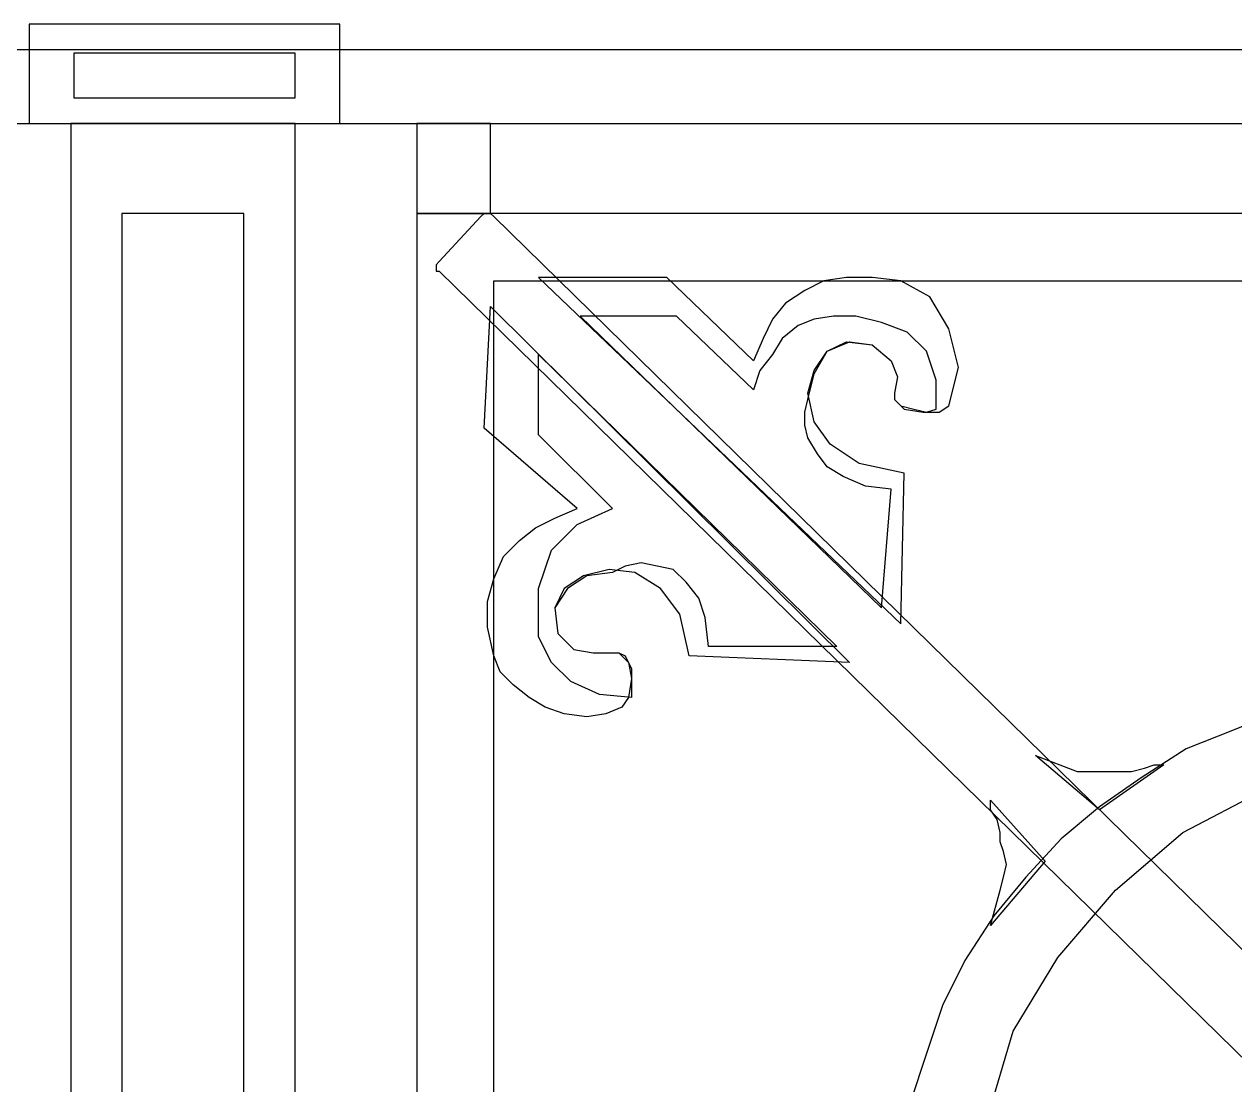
# Model space of a CAD drawing. Header units: centimetres. Extents: x -57 to 52, y -31 to 17.
# Drawn here: x -5.55 to 19.3, y -4.78 to 16.98 of the extents above; entities that cross this region are included whole.
import ezdxf

# ---------------------------------------------------------------- set-up
doc = ezdxf.new("R2010")
doc.units = ezdxf.units.CM
doc.header["$MEASUREMENT"] = 0
doc.layers.add('layer 1', color=7, linetype='Continuous')

msp = doc.modelspace()

# ---------------------------------------------------------------- linework, layer by layer
at = {"layer": 'layer 1', "color": 44}
for points, knots in [([(-5.45369, 16.97884), (-5.45369, 16.97884), (0.92854, 16.97884), (0.92854, 16.97884), (0.92854, 16.97884), (0.92854, 16.97884), (0.92854, 14.93916), (0.92854, 14.93916), (0.92854, 14.93916), (0.92854, 14.93916), (-5.45369, 14.93916), (-5.45369, 14.93916), (-5.45369, 14.93916), (-5.45369, 14.93916), (-5.45369, 16.97884), (-5.45369, 16.97884)], [0, 0, 0, 0, 0.25, 0.25, 0.25, 0.25, 0.5, 0.5, 0.5, 0.5, 0.75, 0.75, 0.75, 0.75, 1, 1, 1, 1]), ([(-3.5456, 13.09686), (-3.5456, 13.09686), (-1.04534, 13.09686), (-1.04534, 13.09686), (-1.04534, 13.09686), (-1.04534, 13.09686), (-1.04534, -28.22319), (-1.04534, -28.22319), (-1.04534, -28.22319), (-1.04534, -28.22319), (-3.5456, -28.22319), (-3.5456, -28.22319), (-3.5456, -28.22319), (-3.5456, -28.22319), (-3.5456, 13.09686), (-3.5456, 13.09686)], [0, 0, 0, 0, 0.25, 0.25, 0.25, 0.25, 0.5, 0.5, 0.5, 0.5, 0.75, 0.75, 0.75, 0.75, 1, 1, 1, 1]), ([(5.86326, 10.99138), (5.86326, 10.99138), (7.83715, 10.99138), (7.83715, 10.99138), (7.83715, 10.99138), (7.83715, 10.99138), (9.41626, 9.47807), (9.41626, 9.47807), (9.41626, 9.47807), (9.41626, 9.47807), (9.54786, 9.87284), (9.54786, 9.87284), (9.54786, 9.87284), (9.54786, 9.87284), (9.81104, 10.20182), (9.81104, 10.20182), (9.81104, 10.20182), (9.81104, 10.20182), (10.00843, 10.53081), (10.00843, 10.53081), (10.00843, 10.53081), (10.00843, 10.53081), (10.33741, 10.79399), (10.33741, 10.79399), (10.33741, 10.79399), (10.33741, 10.79399), (10.66639, 10.92558), (10.66639, 10.92558), (10.66639, 10.92558), (10.66639, 10.92558), (11.06117, 10.99138), (11.06117, 10.99138), (11.06117, 10.99138), (11.06117, 10.99138), (11.52174, 10.99138), (11.52174, 10.99138), (11.52174, 10.99138), (11.52174, 10.99138), (12.04811, 10.85979), (12.04811, 10.85979), (12.04811, 10.85979), (12.04811, 10.85979), (12.57448, 10.6624), (12.57448, 10.6624), (12.57448, 10.6624), (12.57448, 10.6624), (12.96926, 10.26762), (12.96926, 10.26762), (12.96926, 10.26762), (12.96926, 10.26762), (13.16665, 9.67545), (13.16665, 9.67545), (13.16665, 9.67545), (13.16665, 9.67545), (13.16665, 9.08329), (13.16665, 9.08329), (13.16665, 9.08329), (13.16665, 9.08329), (12.96926, 9.01749), (12.96926, 9.01749), (12.96926, 9.01749), (12.96926, 9.01749), (12.70608, 9.08329), (12.70608, 9.08329), (12.70608, 9.08329), (12.70608, 9.08329), (12.44289, 9.14908), (12.44289, 9.14908), (12.44289, 9.14908), (12.44289, 9.14908), (12.3113, 9.28068), (12.3113, 9.28068), (12.3113, 9.28068), (12.3113, 9.28068), (12.3113, 9.41227), (12.3113, 9.41227), (12.3113, 9.41227), (12.3113, 9.41227), (12.37709, 9.74125), (12.37709, 9.74125), (12.37709, 9.74125), (12.37709, 9.74125), (12.2455, 10.07023), (12.2455, 10.07023), (12.2455, 10.07023), (12.2455, 10.07023), (11.85072, 10.39921), (11.85072, 10.39921), (11.85072, 10.39921), (11.85072, 10.39921), (11.39015, 10.46501), (11.39015, 10.46501), (11.39015, 10.46501), (11.39015, 10.46501), (10.92958, 10.26762), (10.92958, 10.26762), (10.92958, 10.26762), (10.92958, 10.26762), (10.66639, 9.80705), (10.66639, 9.80705), (10.66639, 9.80705), (10.66639, 9.80705), (10.5348, 9.28068), (10.5348, 9.28068), (10.5348, 9.28068), (10.5348, 9.28068), (10.469, 9.01749), (10.469, 9.01749), (10.469, 9.01749), (10.469, 9.01749), (10.469, 8.75431), (10.469, 8.75431), (10.469, 8.75431), (10.469, 8.75431), (10.5348, 8.49112), (10.5348, 8.49112), (10.5348, 8.49112), (10.5348, 8.49112), (10.73219, 8.16214), (10.73219, 8.16214), (10.73219, 8.16214), (10.73219, 8.16214), (10.92958, 7.89895), (10.92958, 7.89895), (10.92958, 7.89895), (10.92958, 7.89895), (11.25856, 7.70157), (11.25856, 7.70157), (11.25856, 7.70157), (11.25856, 7.70157), (11.71913, 7.50418), (11.71913, 7.50418), (11.71913, 7.50418), (11.71913, 7.50418), (12.2455, 7.43838), (12.2455, 7.43838), (12.2455, 7.43838), (12.2455, 7.43838), (12.04811, 5.00392), (12.04811, 5.00392), (12.04811, 5.00392), (12.04811, 5.00392), (5.86326, 10.99138), (5.86326, 10.99138)], [0, 0, 0, 0, 0.02777778, 0.02777778, 0.02777778, 0.02777778, 0.05555556, 0.05555556, 0.05555556, 0.05555556, 0.08333333, 0.08333333, 0.08333333, 0.08333333, 0.11111111, 0.11111111, 0.11111111, 0.11111111, 0.13888889, 0.13888889, 0.13888889, 0.13888889, 0.16666667, 0.16666667, 0.16666667, 0.16666667, 0.19444444, 0.19444444, 0.19444444, 0.19444444, 0.22222222, 0.22222222, 0.22222222, 0.22222222, 0.25, 0.25, 0.25, 0.25, 0.27777778, 0.27777778, 0.27777778, 0.27777778, 0.30555556, 0.30555556, 0.30555556, 0.30555556, 0.33333333, 0.33333333, 0.33333333, 0.33333333, 0.36111111, 0.36111111, 0.36111111, 0.36111111, 0.38888889, 0.38888889, 0.38888889, 0.38888889, 0.41666667, 0.41666667, 0.41666667, 0.41666667, 0.44444444, 0.44444444, 0.44444444, 0.44444444, 0.47222222, 0.47222222, 0.47222222, 0.47222222, 0.5, 0.5, 0.5, 0.5, 0.52777778, 0.52777778, 0.52777778, 0.52777778, 0.55555556, 0.55555556, 0.55555556, 0.55555556, 0.58333333, 0.58333333, 0.58333333, 0.58333333, 0.61111111, 0.61111111, 0.61111111, 0.61111111, 0.63888889, 0.63888889, 0.63888889, 0.63888889, 0.66666667, 0.66666667, 0.66666667, 0.66666667, 0.69444444, 0.69444444, 0.69444444, 0.69444444, 0.72222222, 0.72222222, 0.72222222, 0.72222222, 0.75, 0.75, 0.75, 0.75, 0.77777778, 0.77777778, 0.77777778, 0.77777778, 0.80555556, 0.80555556, 0.80555556, 0.80555556, 0.83333333, 0.83333333, 0.83333333, 0.83333333, 0.86111111, 0.86111111, 0.86111111, 0.86111111, 0.88888889, 0.88888889, 0.88888889, 0.88888889, 0.91666667, 0.91666667, 0.91666667, 0.91666667, 0.94444444, 0.94444444, 0.94444444, 0.94444444, 0.97222222, 0.97222222, 0.97222222, 0.97222222, 1, 1, 1, 1]), ([(5.00791, 10.20182), (5.00791, 10.20182), (5.00791, 8.55692), (5.00791, 8.55692), (5.00791, 8.55692), (5.00791, 8.55692), (6.52123, 7.0436), (6.52123, 7.0436), (6.52123, 7.0436), (6.52123, 7.0436), (5.79747, 6.71462), (5.79747, 6.71462), (5.79747, 6.71462), (5.79747, 6.71462), (5.2711, 6.18825), (5.2711, 6.18825), (5.2711, 6.18825), (5.2711, 6.18825), (5.00791, 5.3987), (5.00791, 5.3987), (5.00791, 5.3987), (5.00791, 5.3987), (5.00791, 4.41175), (5.00791, 4.41175), (5.00791, 4.41175), (5.00791, 4.41175), (5.2711, 3.88538), (5.2711, 3.88538), (5.2711, 3.88538), (5.2711, 3.88538), (5.66588, 3.49061), (5.66588, 3.49061), (5.66588, 3.49061), (5.66588, 3.49061), (6.25804, 3.22742), (6.25804, 3.22742), (6.25804, 3.22742), (6.25804, 3.22742), (6.91601, 3.16162), (6.91601, 3.16162), (6.91601, 3.16162), (6.91601, 3.16162), (6.91601, 3.42481), (6.91601, 3.42481), (6.91601, 3.42481), (6.91601, 3.42481), (6.91601, 3.75379), (6.91601, 3.75379), (6.91601, 3.75379), (6.91601, 3.75379), (6.78441, 4.01698), (6.78441, 4.01698), (6.78441, 4.01698), (6.78441, 4.01698), (6.65282, 4.08277), (6.65282, 4.08277), (6.65282, 4.08277), (6.65282, 4.08277), (6.45543, 4.08277), (6.45543, 4.08277), (6.45543, 4.08277), (6.45543, 4.08277), (6.12645, 4.08277), (6.12645, 4.08277), (6.12645, 4.08277), (6.12645, 4.08277), (5.73167, 4.14857), (5.73167, 4.14857), (5.73167, 4.14857), (5.73167, 4.14857), (5.40269, 4.47755), (5.40269, 4.47755), (5.40269, 4.47755), (5.40269, 4.47755), (5.33689, 5.00392), (5.33689, 5.00392), (5.33689, 5.00392), (5.33689, 5.00392), (5.60008, 5.3987), (5.60008, 5.3987), (5.60008, 5.3987), (5.60008, 5.3987), (5.99486, 5.66188), (5.99486, 5.66188), (5.99486, 5.66188), (5.99486, 5.66188), (6.52123, 5.72768), (6.52123, 5.72768), (6.52123, 5.72768), (6.52123, 5.72768), (6.78441, 5.85927), (6.78441, 5.85927), (6.78441, 5.85927), (6.78441, 5.85927), (7.11339, 5.92507), (7.11339, 5.92507), (7.11339, 5.92507), (7.11339, 5.92507), (7.44238, 5.85927), (7.44238, 5.85927), (7.44238, 5.85927), (7.44238, 5.85927), (7.77136, 5.79347), (7.77136, 5.79347), (7.77136, 5.79347), (7.77136, 5.79347), (8.03454, 5.53029), (8.03454, 5.53029), (8.03454, 5.53029), (8.03454, 5.53029), (8.29773, 5.20131), (8.29773, 5.20131), (8.29773, 5.20131), (8.29773, 5.20131), (8.42932, 4.80653), (8.42932, 4.80653), (8.42932, 4.80653), (8.42932, 4.80653), (8.49512, 4.21436), (8.49512, 4.21436), (8.49512, 4.21436), (8.49512, 4.21436), (11.12697, 4.21436), (11.12697, 4.21436), (11.12697, 4.21436), (11.12697, 4.21436), (5.00791, 10.20182), (5.00791, 10.20182)], [0, 0, 0, 0, 0.03125, 0.03125, 0.03125, 0.03125, 0.0625, 0.0625, 0.0625, 0.0625, 0.09375, 0.09375, 0.09375, 0.09375, 0.125, 0.125, 0.125, 0.125, 0.15625, 0.15625, 0.15625, 0.15625, 0.1875, 0.1875, 0.1875, 0.1875, 0.21875, 0.21875, 0.21875, 0.21875, 0.25, 0.25, 0.25, 0.25, 0.28125, 0.28125, 0.28125, 0.28125, 0.3125, 0.3125, 0.3125, 0.3125, 0.34375, 0.34375, 0.34375, 0.34375, 0.375, 0.375, 0.375, 0.375, 0.40625, 0.40625, 0.40625, 0.40625, 0.4375, 0.4375, 0.4375, 0.4375, 0.46875, 0.46875, 0.46875, 0.46875, 0.5, 0.5, 0.5, 0.5, 0.53125, 0.53125, 0.53125, 0.53125, 0.5625, 0.5625, 0.5625, 0.5625, 0.59375, 0.59375, 0.59375, 0.59375, 0.625, 0.625, 0.625, 0.625, 0.65625, 0.65625, 0.65625, 0.65625, 0.6875, 0.6875, 0.6875, 0.6875, 0.71875, 0.71875, 0.71875, 0.71875, 0.75, 0.75, 0.75, 0.75, 0.78125, 0.78125, 0.78125, 0.78125, 0.8125, 0.8125, 0.8125, 0.8125, 0.84375, 0.84375, 0.84375, 0.84375, 0.875, 0.875, 0.875, 0.875, 0.90625, 0.90625, 0.90625, 0.90625, 0.9375, 0.9375, 0.9375, 0.9375, 0.96875, 0.96875, 0.96875, 0.96875, 1, 1, 1, 1])]:
    msp.add_open_spline(points, degree=3, knots=knots, dxfattribs=at)
at = {"layer": 'layer 1', "color": 29}
for points, knots in [([(-56.97217, 16.45247), (-56.97217, 16.45247), (52.31543, 16.45247), (52.31543, 16.45247), (52.31543, 16.45247), (52.31543, 16.45247), (52.31543, 14.93916), (52.31543, 14.93916), (52.31543, 14.93916), (52.31543, 14.93916), (-56.97217, 14.93916), (-56.97217, 14.93916), (-56.97217, 14.93916), (-56.97217, 14.93916), (-56.97217, 16.45247), (-56.97217, 16.45247)], [0, 0, 0, 0, 0.25, 0.25, 0.25, 0.25, 0.5, 0.5, 0.5, 0.5, 0.75, 0.75, 0.75, 0.75, 1, 1, 1, 1]), ([(-4.59834, 14.93916), (-4.59834, 14.93916), (0.0074, 14.93916), (0.0074, 14.93916), (0.0074, 14.93916), (0.0074, 14.93916), (0.0074, -29.53912), (0.0074, -29.53912), (0.0074, -29.53912), (0.0074, -29.53912), (-4.59834, -29.53912), (-4.59834, -29.53912), (-4.59834, -29.53912), (-4.59834, -29.53912), (-4.59834, 14.93916), (-4.59834, 14.93916)], [0, 0, 0, 0, 0.25, 0.25, 0.25, 0.25, 0.5, 0.5, 0.5, 0.5, 0.75, 0.75, 0.75, 0.75, 1, 1, 1, 1]), ([(2.50766, 14.93916), (2.50766, 14.93916), (4.02097, 14.93916), (4.02097, 14.93916), (4.02097, 14.93916), (4.02097, 14.93916), (4.02097, 13.09686), (4.02097, 13.09686), (4.02097, 13.09686), (4.02097, 13.09686), (2.50766, 13.09686), (2.50766, 13.09686), (2.50766, 13.09686), (2.50766, 13.09686), (2.50766, 14.93916), (2.50766, 14.93916)], [0, 0, 0, 0, 0.25, 0.25, 0.25, 0.25, 0.5, 0.5, 0.5, 0.5, 0.75, 0.75, 0.75, 0.75, 1, 1, 1, 1]), ([(2.50766, 13.09686), (2.50766, 13.09686), (23.62826, 13.09686), (23.62826, 13.09686), (23.62826, 13.09686), (23.62826, 13.09686), (23.62826, 11.71514), (23.62826, 11.71514), (23.62826, 11.71514), (23.62826, 11.71514), (4.08677, 11.71514), (4.08677, 11.71514), (4.08677, 11.71514), (4.08677, 11.71514), (4.08677, -26.24931), (4.08677, -26.24931), (4.08677, -26.24931), (4.08677, -26.24931), (23.62826, -26.24931), (23.62826, -26.24931), (23.62826, -26.24931), (23.62826, -26.24931), (23.62826, -27.63103), (23.62826, -27.63103), (23.62826, -27.63103), (23.62826, -27.63103), (2.50766, -27.63103), (2.50766, -27.63103), (2.50766, -27.63103), (2.50766, -27.63103), (2.50766, 13.09686), (2.50766, 13.09686)], [0, 0, 0, 0, 0.125, 0.125, 0.125, 0.125, 0.25, 0.25, 0.25, 0.25, 0.375, 0.375, 0.375, 0.375, 0.5, 0.5, 0.5, 0.5, 0.625, 0.625, 0.625, 0.625, 0.75, 0.75, 0.75, 0.75, 0.875, 0.875, 0.875, 0.875, 1, 1, 1, 1]), ([(2.96823, 12.10992), (2.96823, 12.10992), (3.82358, 13.03106), (3.82358, 13.03106), (3.82358, 13.03106), (3.82358, 13.03106), (3.88938, 13.09686), (3.88938, 13.09686), (3.88938, 13.09686), (3.88938, 13.09686), (3.95517, 13.09686), (3.95517, 13.09686), (3.95517, 13.09686), (3.95517, 13.09686), (4.02097, 13.09686), (4.02097, 13.09686), (4.02097, 13.09686), (4.02097, 13.09686), (4.08677, 13.03106), (4.08677, 13.03106), (4.08677, 13.03106), (4.08677, 13.03106), (44.22249, -26.24931), (44.22249, -26.24931), (44.22249, -26.24931), (44.22249, -26.24931), (44.28828, -26.24931), (44.28828, -26.24931), (44.28828, -26.24931), (44.28828, -26.24931), (44.28828, -26.3151), (44.28828, -26.3151), (44.28828, -26.3151), (44.28828, -26.3151), (44.28828, -26.3809), (44.28828, -26.3809), (44.28828, -26.3809), (44.28828, -26.3809), (44.22249, -26.4467), (44.22249, -26.4467), (44.22249, -26.4467), (44.22249, -26.4467), (43.23554, -27.36784), (43.23554, -27.36784), (43.23554, -27.36784), (43.23554, -27.36784), (43.16975, -27.43364), (43.16975, -27.43364), (43.16975, -27.43364), (43.16975, -27.43364), (43.16975, -27.43364), (43.16975, -27.43364), (43.16975, -27.43364), (43.16975, -27.43364), (43.16975, -27.43364), (43.16975, -27.43364), (43.16975, -27.43364), (43.16975, -27.43364), (43.10395, -27.36784), (43.10395, -27.36784), (43.10395, -27.36784), (43.10395, -27.36784), (2.96823, 11.91253), (2.96823, 11.91253), (2.96823, 11.91253), (2.96823, 11.91253), (2.90243, 11.91253), (2.90243, 11.91253), (2.90243, 11.91253), (2.90243, 11.91253), (2.90243, 11.97832), (2.90243, 11.97832), (2.90243, 11.97832), (2.90243, 11.97832), (2.90243, 12.04412), (2.90243, 12.04412), (2.90243, 12.04412), (2.90243, 12.04412), (2.96823, 12.10992), (2.96823, 12.10992)], [0, 0, 0, 0, 0.05, 0.05, 0.05, 0.05, 0.1, 0.1, 0.1, 0.1, 0.15, 0.15, 0.15, 0.15, 0.2, 0.2, 0.2, 0.2, 0.25, 0.25, 0.25, 0.25, 0.3, 0.3, 0.3, 0.3, 0.35, 0.35, 0.35, 0.35, 0.4, 0.4, 0.4, 0.4, 0.45, 0.45, 0.45, 0.45, 0.5, 0.5, 0.5, 0.5, 0.55, 0.55, 0.55, 0.55, 0.6, 0.6, 0.6, 0.6, 0.65, 0.65, 0.65, 0.65, 0.7, 0.7, 0.7, 0.7, 0.75, 0.75, 0.75, 0.75, 0.8, 0.8, 0.8, 0.8, 0.85, 0.85, 0.85, 0.85, 0.9, 0.9, 0.9, 0.9, 0.95, 0.95, 0.95, 0.95, 1, 1, 1, 1]), ([(44.22249, 12.10992), (44.22249, 12.10992), (43.23554, 13.03106), (43.23554, 13.03106), (43.23554, 13.03106), (43.23554, 13.03106), (43.16975, 13.09686), (43.16975, 13.09686), (43.16975, 13.09686), (43.16975, 13.09686), (43.16975, 13.09686), (43.16975, 13.09686), (43.16975, 13.09686), (43.16975, 13.09686), (43.16975, 13.09686), (43.16975, 13.09686), (43.16975, 13.09686), (43.16975, 13.09686), (43.10395, 13.03106), (43.10395, 13.03106), (43.10395, 13.03106), (43.10395, 13.03106), (2.96823, -26.24931), (2.96823, -26.24931), (2.96823, -26.24931), (2.96823, -26.24931), (2.90243, -26.24931), (2.90243, -26.24931), (2.90243, -26.24931), (2.90243, -26.24931), (2.90243, -26.3151), (2.90243, -26.3151), (2.90243, -26.3151), (2.90243, -26.3151), (2.90243, -26.3809), (2.90243, -26.3809), (2.90243, -26.3809), (2.90243, -26.3809), (2.96823, -26.4467), (2.96823, -26.4467), (2.96823, -26.4467), (2.96823, -26.4467), (3.82358, -27.36784), (3.82358, -27.36784), (3.82358, -27.36784), (3.82358, -27.36784), (3.88938, -27.43364), (3.88938, -27.43364), (3.88938, -27.43364), (3.88938, -27.43364), (3.95517, -27.43364), (3.95517, -27.43364), (3.95517, -27.43364), (3.95517, -27.43364), (4.02097, -27.43364), (4.02097, -27.43364), (4.02097, -27.43364), (4.02097, -27.43364), (4.08677, -27.36784), (4.08677, -27.36784), (4.08677, -27.36784), (4.08677, -27.36784), (44.22249, 11.91253), (44.22249, 11.91253), (44.22249, 11.91253), (44.22249, 11.91253), (44.28828, 11.91253), (44.28828, 11.91253), (44.28828, 11.91253), (44.28828, 11.91253), (44.28828, 11.97832), (44.28828, 11.97832), (44.28828, 11.97832), (44.28828, 11.97832), (44.28828, 12.04412), (44.28828, 12.04412), (44.28828, 12.04412), (44.28828, 12.04412), (44.22249, 12.10992), (44.22249, 12.10992)], [0, 0, 0, 0, 0.05, 0.05, 0.05, 0.05, 0.1, 0.1, 0.1, 0.1, 0.15, 0.15, 0.15, 0.15, 0.2, 0.2, 0.2, 0.2, 0.25, 0.25, 0.25, 0.25, 0.3, 0.3, 0.3, 0.3, 0.35, 0.35, 0.35, 0.35, 0.4, 0.4, 0.4, 0.4, 0.45, 0.45, 0.45, 0.45, 0.5, 0.5, 0.5, 0.5, 0.55, 0.55, 0.55, 0.55, 0.6, 0.6, 0.6, 0.6, 0.65, 0.65, 0.65, 0.65, 0.7, 0.7, 0.7, 0.7, 0.75, 0.75, 0.75, 0.75, 0.8, 0.8, 0.8, 0.8, 0.85, 0.85, 0.85, 0.85, 0.9, 0.9, 0.9, 0.9, 0.95, 0.95, 0.95, 0.95, 1, 1, 1, 1]), ([(5.00791, 11.78093), (5.00791, 11.78093), (7.63976, 11.78093), (7.63976, 11.78093), (7.63976, 11.78093), (7.63976, 11.78093), (9.41626, 10.07023), (9.41626, 10.07023), (9.41626, 10.07023), (9.41626, 10.07023), (9.61365, 10.53081), (9.61365, 10.53081), (9.61365, 10.53081), (9.61365, 10.53081), (9.81104, 10.92558), (9.81104, 10.92558), (9.81104, 10.92558), (9.81104, 10.92558), (10.07423, 11.25456), (10.07423, 11.25456), (10.07423, 11.25456), (10.07423, 11.25456), (10.469, 11.51775), (10.469, 11.51775), (10.469, 11.51775), (10.469, 11.51775), (10.86378, 11.71514), (10.86378, 11.71514), (10.86378, 11.71514), (10.86378, 11.71514), (11.32435, 11.78093), (11.32435, 11.78093), (11.32435, 11.78093), (11.32435, 11.78093), (11.85072, 11.78093), (11.85072, 11.78093), (11.85072, 11.78093), (11.85072, 11.78093), (12.44289, 11.71514), (12.44289, 11.71514), (12.44289, 11.71514), (12.44289, 11.71514), (13.03506, 11.38616), (13.03506, 11.38616), (13.03506, 11.38616), (13.03506, 11.38616), (13.42984, 10.72819), (13.42984, 10.72819), (13.42984, 10.72819), (13.42984, 10.72819), (13.62722, 9.93864), (13.62722, 9.93864), (13.62722, 9.93864), (13.62722, 9.93864), (13.42984, 9.14908), (13.42984, 9.14908), (13.42984, 9.14908), (13.42984, 9.14908), (13.23245, 9.01749), (13.23245, 9.01749), (13.23245, 9.01749), (13.23245, 9.01749), (12.90347, 9.01749), (12.90347, 9.01749), (12.90347, 9.01749), (12.90347, 9.01749), (12.50869, 9.08329), (12.50869, 9.08329), (12.50869, 9.08329), (12.50869, 9.08329), (12.3113, 9.28068), (12.3113, 9.28068), (12.3113, 9.28068), (12.3113, 9.28068), (12.3113, 9.41227), (12.3113, 9.41227), (12.3113, 9.41227), (12.3113, 9.41227), (12.37709, 9.74125), (12.37709, 9.74125), (12.37709, 9.74125), (12.37709, 9.74125), (12.2455, 10.07023), (12.2455, 10.07023), (12.2455, 10.07023), (12.2455, 10.07023), (11.85072, 10.39921), (11.85072, 10.39921), (11.85072, 10.39921), (11.85072, 10.39921), (11.32435, 10.46501), (11.32435, 10.46501), (11.32435, 10.46501), (11.32435, 10.46501), (10.92958, 10.26762), (10.92958, 10.26762), (10.92958, 10.26762), (10.92958, 10.26762), (10.66639, 9.87284), (10.66639, 9.87284), (10.66639, 9.87284), (10.66639, 9.87284), (10.5348, 9.41227), (10.5348, 9.41227), (10.5348, 9.41227), (10.5348, 9.41227), (10.66639, 8.8201), (10.66639, 8.8201), (10.66639, 8.8201), (10.66639, 8.8201), (10.99537, 8.35953), (10.99537, 8.35953), (10.99537, 8.35953), (10.99537, 8.35953), (11.58754, 7.96475), (11.58754, 7.96475), (11.58754, 7.96475), (11.58754, 7.96475), (12.50869, 7.76736), (12.50869, 7.76736), (12.50869, 7.76736), (12.50869, 7.76736), (12.44289, 4.67494), (12.44289, 4.67494), (12.44289, 4.67494), (12.44289, 4.67494), (5.00791, 11.78093), (5.00791, 11.78093)], [0, 0, 0, 0, 0.03125, 0.03125, 0.03125, 0.03125, 0.0625, 0.0625, 0.0625, 0.0625, 0.09375, 0.09375, 0.09375, 0.09375, 0.125, 0.125, 0.125, 0.125, 0.15625, 0.15625, 0.15625, 0.15625, 0.1875, 0.1875, 0.1875, 0.1875, 0.21875, 0.21875, 0.21875, 0.21875, 0.25, 0.25, 0.25, 0.25, 0.28125, 0.28125, 0.28125, 0.28125, 0.3125, 0.3125, 0.3125, 0.3125, 0.34375, 0.34375, 0.34375, 0.34375, 0.375, 0.375, 0.375, 0.375, 0.40625, 0.40625, 0.40625, 0.40625, 0.4375, 0.4375, 0.4375, 0.4375, 0.46875, 0.46875, 0.46875, 0.46875, 0.5, 0.5, 0.5, 0.5, 0.53125, 0.53125, 0.53125, 0.53125, 0.5625, 0.5625, 0.5625, 0.5625, 0.59375, 0.59375, 0.59375, 0.59375, 0.625, 0.625, 0.625, 0.625, 0.65625, 0.65625, 0.65625, 0.65625, 0.6875, 0.6875, 0.6875, 0.6875, 0.71875, 0.71875, 0.71875, 0.71875, 0.75, 0.75, 0.75, 0.75, 0.78125, 0.78125, 0.78125, 0.78125, 0.8125, 0.8125, 0.8125, 0.8125, 0.84375, 0.84375, 0.84375, 0.84375, 0.875, 0.875, 0.875, 0.875, 0.90625, 0.90625, 0.90625, 0.90625, 0.9375, 0.9375, 0.9375, 0.9375, 0.96875, 0.96875, 0.96875, 0.96875, 1, 1, 1, 1]), ([(4.02097, 11.18877), (4.02097, 11.18877), (3.88938, 8.68851), (3.88938, 8.68851), (3.88938, 8.68851), (3.88938, 8.68851), (5.79747, 7.0436), (5.79747, 7.0436), (5.79747, 7.0436), (5.79747, 7.0436), (5.33689, 6.84621), (5.33689, 6.84621), (5.33689, 6.84621), (5.33689, 6.84621), (4.94212, 6.64883), (4.94212, 6.64883), (4.94212, 6.64883), (4.94212, 6.64883), (4.61314, 6.38564), (4.61314, 6.38564), (4.61314, 6.38564), (4.61314, 6.38564), (4.28415, 6.05666), (4.28415, 6.05666), (4.28415, 6.05666), (4.28415, 6.05666), (4.08677, 5.59609), (4.08677, 5.59609), (4.08677, 5.59609), (4.08677, 5.59609), (3.95517, 5.13551), (3.95517, 5.13551), (3.95517, 5.13551), (3.95517, 5.13551), (3.95517, 4.60914), (3.95517, 4.60914), (3.95517, 4.60914), (3.95517, 4.60914), (4.08677, 4.01698), (4.08677, 4.01698), (4.08677, 4.01698), (4.08677, 4.01698), (4.21836, 3.68799), (4.21836, 3.68799), (4.21836, 3.68799), (4.21836, 3.68799), (4.48154, 3.42481), (4.48154, 3.42481), (4.48154, 3.42481), (4.48154, 3.42481), (4.81052, 3.16162), (4.81052, 3.16162), (4.81052, 3.16162), (4.81052, 3.16162), (5.13951, 2.96423), (5.13951, 2.96423), (5.13951, 2.96423), (5.13951, 2.96423), (5.53428, 2.83264), (5.53428, 2.83264), (5.53428, 2.83264), (5.53428, 2.83264), (5.99486, 2.76685), (5.99486, 2.76685), (5.99486, 2.76685), (5.99486, 2.76685), (6.38963, 2.83264), (6.38963, 2.83264), (6.38963, 2.83264), (6.38963, 2.83264), (6.71862, 2.96423), (6.71862, 2.96423), (6.71862, 2.96423), (6.71862, 2.96423), (6.85021, 3.16162), (6.85021, 3.16162), (6.85021, 3.16162), (6.85021, 3.16162), (6.91601, 3.5564), (6.91601, 3.5564), (6.91601, 3.5564), (6.91601, 3.5564), (6.85021, 3.88538), (6.85021, 3.88538), (6.85021, 3.88538), (6.85021, 3.88538), (6.65282, 4.08277), (6.65282, 4.08277), (6.65282, 4.08277), (6.65282, 4.08277), (6.45543, 4.08277), (6.45543, 4.08277), (6.45543, 4.08277), (6.45543, 4.08277), (6.12645, 4.08277), (6.12645, 4.08277), (6.12645, 4.08277), (6.12645, 4.08277), (5.73167, 4.14857), (5.73167, 4.14857), (5.73167, 4.14857), (5.73167, 4.14857), (5.40269, 4.47755), (5.40269, 4.47755), (5.40269, 4.47755), (5.40269, 4.47755), (5.33689, 5.00392), (5.33689, 5.00392), (5.33689, 5.00392), (5.33689, 5.00392), (5.53428, 5.3987), (5.53428, 5.3987), (5.53428, 5.3987), (5.53428, 5.3987), (5.92906, 5.66188), (5.92906, 5.66188), (5.92906, 5.66188), (5.92906, 5.66188), (6.45543, 5.79347), (6.45543, 5.79347), (6.45543, 5.79347), (6.45543, 5.79347), (6.9818, 5.72768), (6.9818, 5.72768), (6.9818, 5.72768), (6.9818, 5.72768), (7.50817, 5.3987), (7.50817, 5.3987), (7.50817, 5.3987), (7.50817, 5.3987), (7.90295, 4.87233), (7.90295, 4.87233), (7.90295, 4.87233), (7.90295, 4.87233), (8.10034, 4.01698), (8.10034, 4.01698), (8.10034, 4.01698), (8.10034, 4.01698), (11.39015, 3.88538), (11.39015, 3.88538), (11.39015, 3.88538), (11.39015, 3.88538), (4.02097, 11.18877), (4.02097, 11.18877)], [0, 0, 0, 0, 0.02777778, 0.02777778, 0.02777778, 0.02777778, 0.05555556, 0.05555556, 0.05555556, 0.05555556, 0.08333333, 0.08333333, 0.08333333, 0.08333333, 0.11111111, 0.11111111, 0.11111111, 0.11111111, 0.13888889, 0.13888889, 0.13888889, 0.13888889, 0.16666667, 0.16666667, 0.16666667, 0.16666667, 0.19444444, 0.19444444, 0.19444444, 0.19444444, 0.22222222, 0.22222222, 0.22222222, 0.22222222, 0.25, 0.25, 0.25, 0.25, 0.27777778, 0.27777778, 0.27777778, 0.27777778, 0.30555556, 0.30555556, 0.30555556, 0.30555556, 0.33333333, 0.33333333, 0.33333333, 0.33333333, 0.36111111, 0.36111111, 0.36111111, 0.36111111, 0.38888889, 0.38888889, 0.38888889, 0.38888889, 0.41666667, 0.41666667, 0.41666667, 0.41666667, 0.44444444, 0.44444444, 0.44444444, 0.44444444, 0.47222222, 0.47222222, 0.47222222, 0.47222222, 0.5, 0.5, 0.5, 0.5, 0.52777778, 0.52777778, 0.52777778, 0.52777778, 0.55555556, 0.55555556, 0.55555556, 0.55555556, 0.58333333, 0.58333333, 0.58333333, 0.58333333, 0.61111111, 0.61111111, 0.61111111, 0.61111111, 0.63888889, 0.63888889, 0.63888889, 0.63888889, 0.66666667, 0.66666667, 0.66666667, 0.66666667, 0.69444444, 0.69444444, 0.69444444, 0.69444444, 0.72222222, 0.72222222, 0.72222222, 0.72222222, 0.75, 0.75, 0.75, 0.75, 0.77777778, 0.77777778, 0.77777778, 0.77777778, 0.80555556, 0.80555556, 0.80555556, 0.80555556, 0.83333333, 0.83333333, 0.83333333, 0.83333333, 0.86111111, 0.86111111, 0.86111111, 0.86111111, 0.88888889, 0.88888889, 0.88888889, 0.88888889, 0.91666667, 0.91666667, 0.91666667, 0.91666667, 0.94444444, 0.94444444, 0.94444444, 0.94444444, 0.97222222, 0.97222222, 0.97222222, 0.97222222, 1, 1, 1, 1]), ([(23.62826, -17.95898), (23.62826, -17.95898), (22.50972, -17.89318), (22.50972, -17.89318), (22.50972, -17.89318), (22.50972, -17.89318), (21.39118, -17.76159), (21.39118, -17.76159), (21.39118, -17.76159), (21.39118, -17.76159), (20.27265, -17.4984), (20.27265, -17.4984), (20.27265, -17.4984), (20.27265, -17.4984), (19.2857, -17.10363), (19.2857, -17.10363), (19.2857, -17.10363), (19.2857, -17.10363), (18.29876, -16.64305), (18.29876, -16.64305), (18.29876, -16.64305), (18.29876, -16.64305), (17.37761, -16.11668), (17.37761, -16.11668), (17.37761, -16.11668), (17.37761, -16.11668), (16.52226, -15.52452), (16.52226, -15.52452), (16.52226, -15.52452), (16.52226, -15.52452), (15.7327, -14.80076), (15.7327, -14.80076), (15.7327, -14.80076), (15.7327, -14.80076), (15.00895, -14.077), (15.00895, -14.077), (15.00895, -14.077), (15.00895, -14.077), (14.35098, -13.22165), (14.35098, -13.22165), (14.35098, -13.22165), (14.35098, -13.22165), (13.75882, -12.36629), (13.75882, -12.36629), (13.75882, -12.36629), (13.75882, -12.36629), (13.29824, -11.44515), (13.29824, -11.44515), (13.29824, -11.44515), (13.29824, -11.44515), (12.96926, -10.4582), (12.96926, -10.4582), (12.96926, -10.4582), (12.96926, -10.4582), (12.64028, -9.47126), (12.64028, -9.47126), (12.64028, -9.47126), (12.64028, -9.47126), (12.50869, -8.35272), (12.50869, -8.35272), (12.50869, -8.35272), (12.50869, -8.35272), (12.44289, -7.29998), (12.44289, -7.29998), (12.44289, -7.29998), (12.44289, -7.29998), (12.50869, -6.18145), (12.50869, -6.18145), (12.50869, -6.18145), (12.50869, -6.18145), (12.64028, -5.12871), (12.64028, -5.12871), (12.64028, -5.12871), (12.64028, -5.12871), (12.96926, -4.14176), (12.96926, -4.14176), (12.96926, -4.14176), (12.96926, -4.14176), (13.29824, -3.15482), (13.29824, -3.15482), (13.29824, -3.15482), (13.29824, -3.15482), (13.75882, -2.23367), (13.75882, -2.23367), (13.75882, -2.23367), (13.75882, -2.23367), (14.35098, -1.31252), (14.35098, -1.31252), (14.35098, -1.31252), (14.35098, -1.31252), (15.00895, -0.52297), (15.00895, -0.52297), (15.00895, -0.52297), (15.00895, -0.52297), (15.7327, 0.26659), (15.7327, 0.26659), (15.7327, 0.26659), (15.7327, 0.26659), (16.52226, 0.92455), (16.52226, 0.92455), (16.52226, 0.92455), (16.52226, 0.92455), (17.37761, 1.51672), (17.37761, 1.51672), (17.37761, 1.51672), (17.37761, 1.51672), (18.29876, 2.10888), (18.29876, 2.10888), (18.29876, 2.10888), (18.29876, 2.10888), (19.2857, 2.50366), (19.2857, 2.50366), (19.2857, 2.50366), (19.2857, 2.50366), (20.27265, 2.89844), (20.27265, 2.89844), (20.27265, 2.89844), (20.27265, 2.89844), (21.39118, 3.16162), (21.39118, 3.16162), (21.39118, 3.16162), (21.39118, 3.16162), (22.50972, 3.29322), (22.50972, 3.29322), (22.50972, 3.29322), (22.50972, 3.29322), (23.62826, 3.35901), (23.62826, 3.35901), (23.62826, 3.35901), (23.62826, 3.35901), (23.62826, 1.97729), (23.62826, 1.97729), (23.62826, 1.97729), (23.62826, 1.97729), (21.65437, 1.7799), (21.65437, 1.7799), (21.65437, 1.7799), (21.65437, 1.7799), (19.87787, 1.25353), (19.87787, 1.25353), (19.87787, 1.25353), (19.87787, 1.25353), (18.23296, 0.39818), (18.23296, 0.39818), (18.23296, 0.39818), (18.23296, 0.39818), (16.85124, -0.78615), (16.85124, -0.78615), (16.85124, -0.78615), (16.85124, -0.78615), (15.66691, -2.16787), (15.66691, -2.16787), (15.66691, -2.16787), (15.66691, -2.16787), (14.74576, -3.68119), (14.74576, -3.68119), (14.74576, -3.68119), (14.74576, -3.68119), (14.21939, -5.45769), (14.21939, -5.45769), (14.21939, -5.45769), (14.21939, -5.45769), (14.022, -7.29998), (14.022, -7.29998), (14.022, -7.29998), (14.022, -7.29998), (14.21939, -9.14228), (14.21939, -9.14228), (14.21939, -9.14228), (14.21939, -9.14228), (14.74576, -10.85298), (14.74576, -10.85298), (14.74576, -10.85298), (14.74576, -10.85298), (15.66691, -12.43209), (15.66691, -12.43209), (15.66691, -12.43209), (15.66691, -12.43209), (16.85124, -13.74802), (16.85124, -13.74802), (16.85124, -13.74802), (16.85124, -13.74802), (18.23296, -14.86655), (18.23296, -14.86655), (18.23296, -14.86655), (18.23296, -14.86655), (19.87787, -15.7219), (19.87787, -15.7219), (19.87787, -15.7219), (19.87787, -15.7219), (21.65437, -16.24827), (21.65437, -16.24827), (21.65437, -16.24827), (21.65437, -16.24827), (23.62826, -16.44566), (23.62826, -16.44566), (23.62826, -16.44566), (23.62826, -16.44566), (23.62826, -17.95898), (23.62826, -17.95898)], [0, 0, 0, 0, 0.02, 0.02, 0.02, 0.02, 0.04, 0.04, 0.04, 0.04, 0.06, 0.06, 0.06, 0.06, 0.08, 0.08, 0.08, 0.08, 0.1, 0.1, 0.1, 0.1, 0.12, 0.12, 0.12, 0.12, 0.14, 0.14, 0.14, 0.14, 0.16, 0.16, 0.16, 0.16, 0.18, 0.18, 0.18, 0.18, 0.2, 0.2, 0.2, 0.2, 0.22, 0.22, 0.22, 0.22, 0.24, 0.24, 0.24, 0.24, 0.26, 0.26, 0.26, 0.26, 0.28, 0.28, 0.28, 0.28, 0.3, 0.3, 0.3, 0.3, 0.32, 0.32, 0.32, 0.32, 0.34, 0.34, 0.34, 0.34, 0.36, 0.36, 0.36, 0.36, 0.38, 0.38, 0.38, 0.38, 0.4, 0.4, 0.4, 0.4, 0.42, 0.42, 0.42, 0.42, 0.44, 0.44, 0.44, 0.44, 0.46, 0.46, 0.46, 0.46, 0.48, 0.48, 0.48, 0.48, 0.5, 0.5, 0.5, 0.5, 0.52, 0.52, 0.52, 0.52, 0.54, 0.54, 0.54, 0.54, 0.56, 0.56, 0.56, 0.56, 0.58, 0.58, 0.58, 0.58, 0.6, 0.6, 0.6, 0.6, 0.62, 0.62, 0.62, 0.62, 0.64, 0.64, 0.64, 0.64, 0.66, 0.66, 0.66, 0.66, 0.68, 0.68, 0.68, 0.68, 0.7, 0.7, 0.7, 0.7, 0.72, 0.72, 0.72, 0.72, 0.74, 0.74, 0.74, 0.74, 0.76, 0.76, 0.76, 0.76, 0.78, 0.78, 0.78, 0.78, 0.8, 0.8, 0.8, 0.8, 0.82, 0.82, 0.82, 0.82, 0.84, 0.84, 0.84, 0.84, 0.86, 0.86, 0.86, 0.86, 0.88, 0.88, 0.88, 0.88, 0.9, 0.9, 0.9, 0.9, 0.92, 0.92, 0.92, 0.92, 0.94, 0.94, 0.94, 0.94, 0.96, 0.96, 0.96, 0.96, 0.98, 0.98, 0.98, 0.98, 1, 1, 1, 1]), ([(15.20633, 1.97729), (15.20633, 1.97729), (16.52226, 0.85875), (16.52226, 0.85875), (16.52226, 0.85875), (16.52226, 0.85875), (17.83818, 1.7799), (17.83818, 1.7799), (17.83818, 1.7799), (17.83818, 1.7799), (17.6408, 1.7799), (17.6408, 1.7799), (17.6408, 1.7799), (17.6408, 1.7799), (17.44341, 1.71411), (17.44341, 1.71411), (17.44341, 1.71411), (17.44341, 1.71411), (17.18022, 1.64831), (17.18022, 1.64831), (17.18022, 1.64831), (17.18022, 1.64831), (16.98283, 1.64831), (16.98283, 1.64831), (16.98283, 1.64831), (16.98283, 1.64831), (16.78544, 1.64831), (16.78544, 1.64831), (16.78544, 1.64831), (16.78544, 1.64831), (16.52226, 1.64831), (16.52226, 1.64831), (16.52226, 1.64831), (16.52226, 1.64831), (16.25907, 1.64831), (16.25907, 1.64831), (16.25907, 1.64831), (16.25907, 1.64831), (16.06169, 1.64831), (16.06169, 1.64831), (16.06169, 1.64831), (16.06169, 1.64831), (15.20633, 1.97729), (15.20633, 1.97729)], [0, 0, 0, 0, 0.09090909, 0.09090909, 0.09090909, 0.09090909, 0.18181818, 0.18181818, 0.18181818, 0.18181818, 0.27272727, 0.27272727, 0.27272727, 0.27272727, 0.36363636, 0.36363636, 0.36363636, 0.36363636, 0.45454545, 0.45454545, 0.45454545, 0.45454545, 0.54545455, 0.54545455, 0.54545455, 0.54545455, 0.63636364, 0.63636364, 0.63636364, 0.63636364, 0.72727273, 0.72727273, 0.72727273, 0.72727273, 0.81818182, 0.81818182, 0.81818182, 0.81818182, 0.90909091, 0.90909091, 0.90909091, 0.90909091, 1, 1, 1, 1]), ([(14.28519, -1.50991), (14.28519, -1.50991), (15.40372, -0.19399), (15.40372, -0.19399), (15.40372, -0.19399), (15.40372, -0.19399), (14.28519, 1.05614), (14.28519, 1.05614), (14.28519, 1.05614), (14.28519, 1.05614), (14.28519, 0.85875), (14.28519, 0.85875), (14.28519, 0.85875), (14.28519, 0.85875), (14.41678, 0.66137), (14.41678, 0.66137), (14.41678, 0.66137), (14.41678, 0.66137), (14.48258, 0.39818), (14.48258, 0.39818), (14.48258, 0.39818), (14.48258, 0.39818), (14.48258, 0.20079), (14.48258, 0.20079), (14.48258, 0.20079), (14.48258, 0.20079), (14.54837, 0.0034), (14.54837, 0.0034), (14.54837, 0.0034), (14.54837, 0.0034), (14.61417, -0.25978), (14.61417, -0.25978), (14.61417, -0.25978), (14.61417, -0.25978), (14.54837, -0.52297), (14.54837, -0.52297), (14.54837, -0.52297), (14.54837, -0.52297), (14.48258, -0.78615), (14.48258, -0.78615), (14.48258, -0.78615), (14.48258, -0.78615), (14.28519, -1.50991), (14.28519, -1.50991)], [0, 0, 0, 0, 0.09090909, 0.09090909, 0.09090909, 0.09090909, 0.18181818, 0.18181818, 0.18181818, 0.18181818, 0.27272727, 0.27272727, 0.27272727, 0.27272727, 0.36363636, 0.36363636, 0.36363636, 0.36363636, 0.45454545, 0.45454545, 0.45454545, 0.45454545, 0.54545455, 0.54545455, 0.54545455, 0.54545455, 0.63636364, 0.63636364, 0.63636364, 0.63636364, 0.72727273, 0.72727273, 0.72727273, 0.72727273, 0.81818182, 0.81818182, 0.81818182, 0.81818182, 0.90909091, 0.90909091, 0.90909091, 0.90909091, 1, 1, 1, 1])]:
    msp.add_open_spline(points, degree=3, knots=knots, dxfattribs=at)
at = {"layer": 'layer 1', "color": 42}
msp.add_open_spline([(-4.53255, 16.38667), (-4.53255, 16.38667), (0.0074, 16.38667), (0.0074, 16.38667), (0.0074, 16.38667), (0.0074, 16.38667), (0.0074, 15.46553), (0.0074, 15.46553), (0.0074, 15.46553), (0.0074, 15.46553), (-4.53255, 15.46553), (-4.53255, 15.46553), (-4.53255, 15.46553), (-4.53255, 15.46553), (-4.53255, 16.38667), (-4.53255, 16.38667)], degree=3, knots=[0, 0, 0, 0, 0.25, 0.25, 0.25, 0.25, 0.5, 0.5, 0.5, 0.5, 0.75, 0.75, 0.75, 0.75, 1, 1, 1, 1], dxfattribs=at)

doc.saveas('drawing.dxf')
